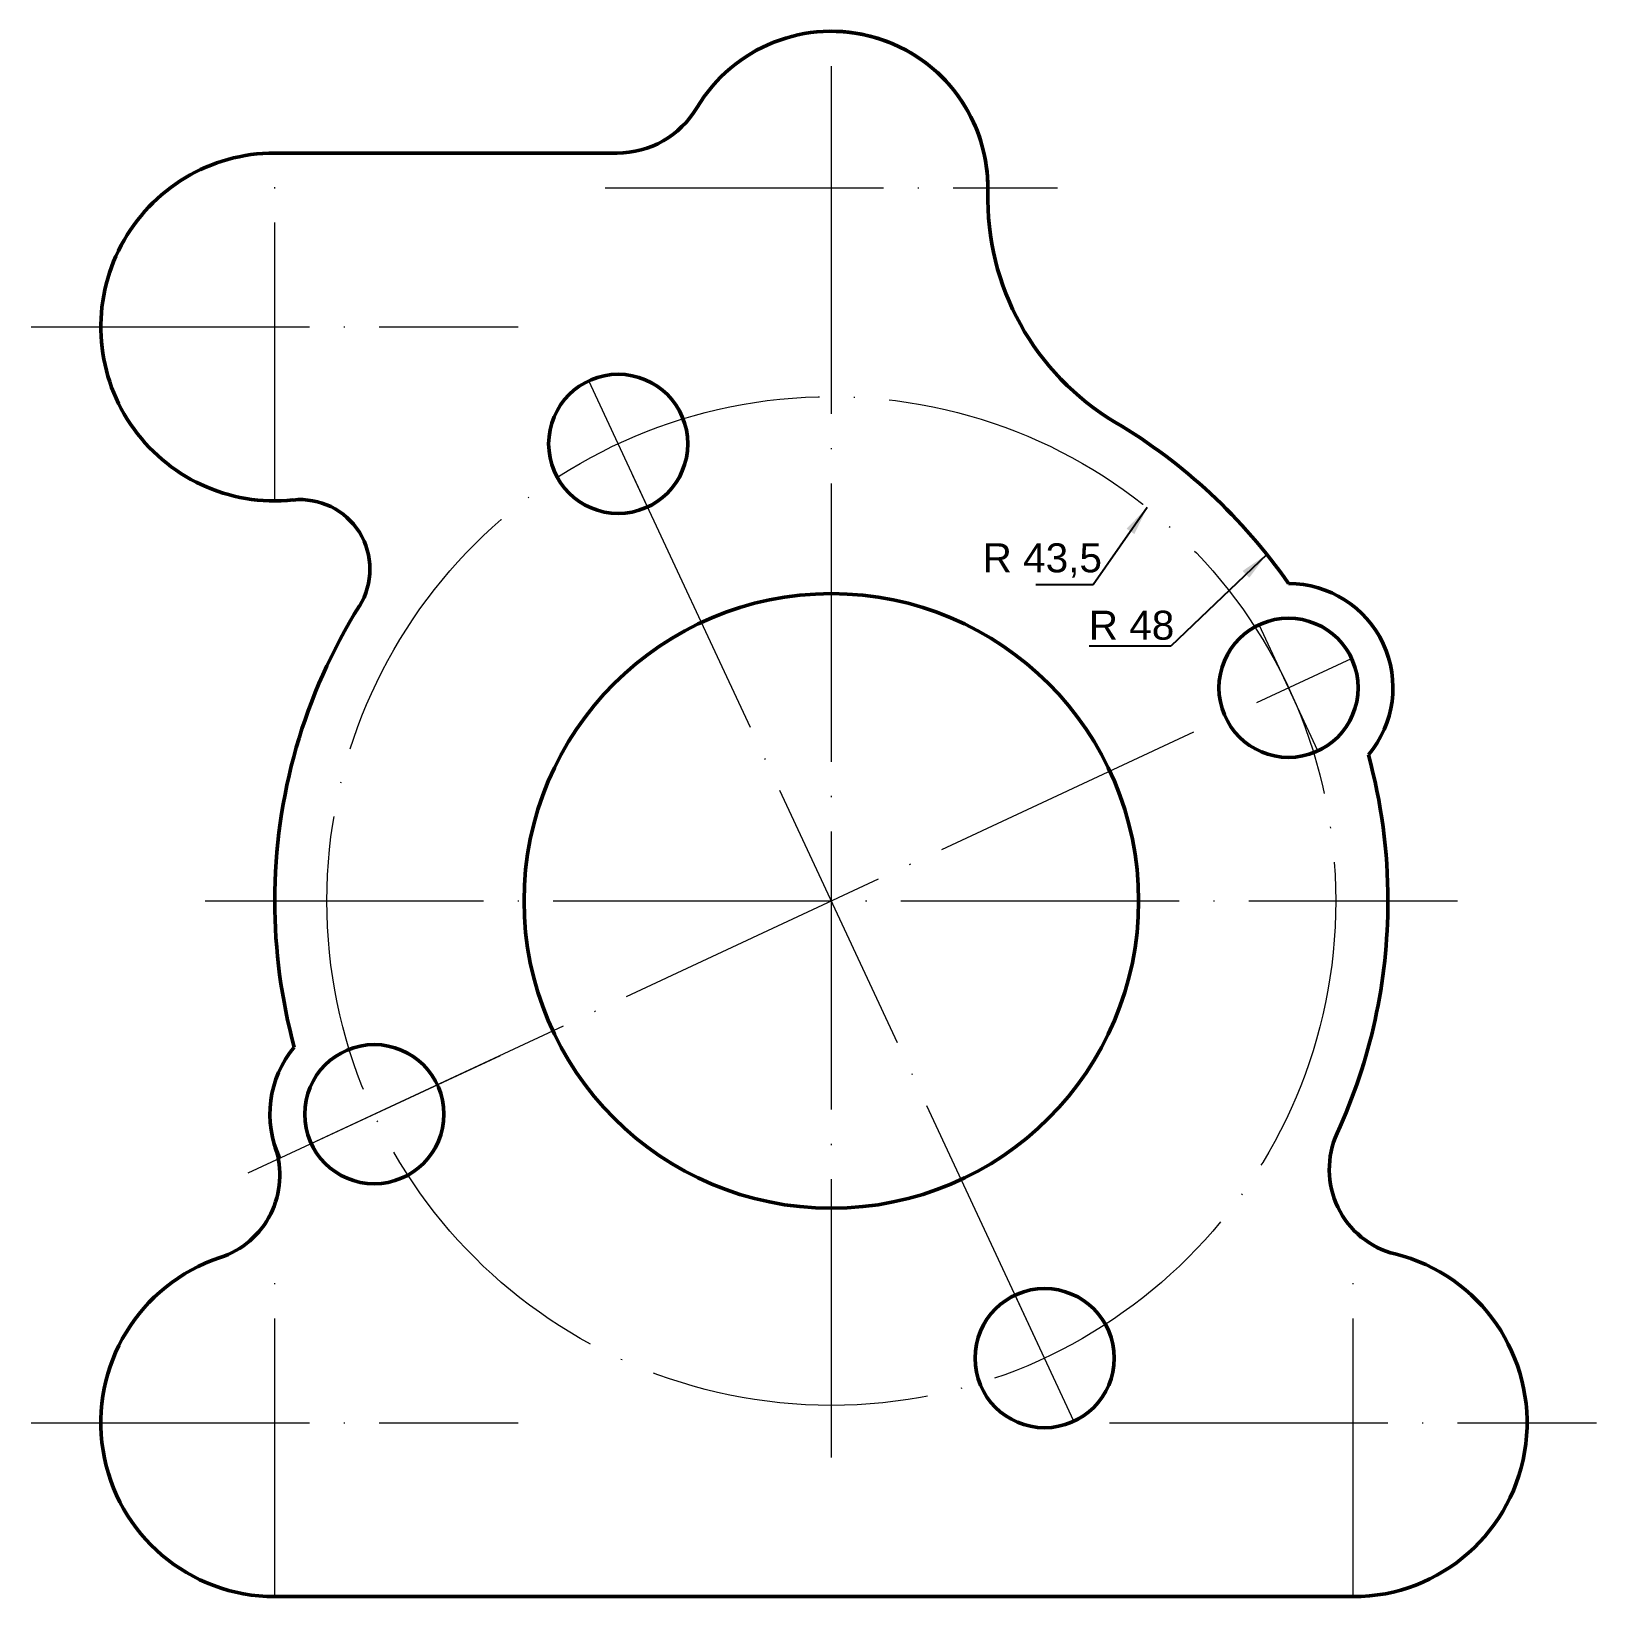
# Model space of a CAD drawing. Header units: millimetres. Extents: x 782 to 917, y 246 to 381.
import ezdxf

# ---------------------------------------------------------------- set-up
doc = ezdxf.new("R2010")
doc.units = ezdxf.units.MM
doc.linetypes.add('ACAD_ISO04W100', pattern=[30, 24, -2.95, 0.1, -2.95])
for name, color, linetype, lineweight, true_color in [('Contornos Visibles', 7, 'Continuous', 50, 0xffffff), ('Cotas', 1, 'Continuous', 20, 0xff0000), ('Ejes de revolución', 6, 'ACAD_ISO04W100', 20, 0xff00ff)]:
    doc.layers.add(name, color=color, linetype=linetype, lineweight=lineweight, true_color=true_color)
doc.styles.get("Standard").update_dxf_attribs({"font": ''})
doc.styles.add('textstyle0', font='')
doc.styles.add('textstyle1', font='')
doc.styles.get('Standard').set_extended_font_data('txt')
doc.styles.get('textstyle0').set_extended_font_data('Arial')
doc.styles.get('textstyle1').set_extended_font_data('Arial')
doc.dimstyles.get("Standard").update_dxf_attribs({"dimtxt": 2.5, "dimasz": 2.5, "dimexe": 1.25, "dimexo": 0.625, "dimtad": 1, "dimtxsty": 'Standard', "dimcen": 2.5, "dimadec": 0, "dimazin": 0, "dimtfac": 1, "dimtmove": 0, "dimatfit": 3, "dimfxl": 1, "dimarcsym": 0})

msp = doc.modelspace()

# ---------------------------------------------------------------- linework, layer by layer
at = {"layer": 'Contornos Visibles'}
for p, q in [((802.66, 370.61), (832.19, 370.61)), ((802.66, 246.11), (850.66, 246.11)), ((850.66, 246.11), (895.66, 246.11))]:
    msp.add_line(p, q, dxfattribs=at)
for centre, radius in [((832.28, 345.53), 6), ((850.66, 306.11), 26.5), ((890.09, 324.49), 6), ((811.24, 287.72), 6), ((869.05, 266.68), 6)]:
    msp.add_circle(centre, radius, dxfattribs=at)
for centre, radius, start, end in [((850.66, 367.61), 13.5, 358.6024, 149.2277), ((850.66, 367.61), 13.5, 358.6024, 90), ((832.19, 378.61), 8, 270, 329.2277), ((802.66, 355.61), 15, 90, 276.0292), ((886.65, 366.73), 22.5, 178.6024, 239.3038), ((850.66, 306.11), 48, 34.7849, 59.3038), ((804.87, 334.72), 6, 327.9993, 96.0292), ((890.09, 324.49), 9, 319.9871, 90.0129), ((850.66, 306.11), 48, 147.9993, 180), ((850.66, 306.11), 48, 0, 15.2151), ((850.66, 306.11), 48, 180, 195.2151), ((850.66, 306.11), 48, 335.3291, 0), ((811.24, 287.72), 9, 139.9871, 205), ((795.6, 282.47), 7.5, 288.3017, 18.5685), ((901.1, 282.94), 7.5, 155.3291, 256.0243), ((895.66, 261.11), 15, 270, 76.0243), ((802.66, 261.11), 15, 108.3017, 270)]:
    msp.add_arc(centre, radius, start, end, dxfattribs=at)
at = {"layer": 'Ejes de revolución'}
for p, q in [((850.66, 354.11), (850.66, 381.11)), ((802.66, 340.61), (802.66, 370.61)), ((831.16, 367.61), (870.16, 367.61)), ((781.66, 355.61), (823.66, 355.61)), ((850.66, 258.11), (850.66, 354.11)), ((834.82, 340.09), (829.75, 350.97)), ((869.05, 266.68), (832.28, 345.53)), ((892.62, 319.05), (887.55, 329.93)), ((805.8, 285.19), (895.53, 327.03)), ((796.66, 306.11), (904.66, 306.11)), ((800.36, 282.65), (822.12, 292.79)), ((802.66, 246.11), (802.66, 276.11)), ((895.66, 246.11), (895.66, 276.11)), ((871.58, 261.25), (866.51, 272.12)), ((781.66, 261.11), (823.66, 261.11)), ((874.66, 261.11), (916.66, 261.11))]:
    msp.add_line(p, q, dxfattribs=at)
msp.add_circle((850.66, 306.11), 43.5, dxfattribs=at)

# ---------------------------------------------------------------- texts
at = {"layer": 'Cotas', "char_height": 2.5, "attachment_point": 1}
for s, insert, style in [('R 43,5', (863.71, 336.95), 'textstyle0'), ('R 48', (872.86, 331.14), 'textstyle1')]:
    msp.add_mtext(s, dxfattribs=dict(at, insert=insert, style=style))

# ---------------------------------------------------------------- leaders
at = {"layer": 'Cotas'}
for points in [[(877.89, 340.03), (873.24, 333.38), (868.29, 333.38)], [(888.22, 336), (879.94, 328.09), (872.89, 328.09)]]:
    msp.add_leader(points, dimstyle='Standard', override={"dimscale": 1}, dxfattribs=at)

doc.saveas('drawing.dxf')
